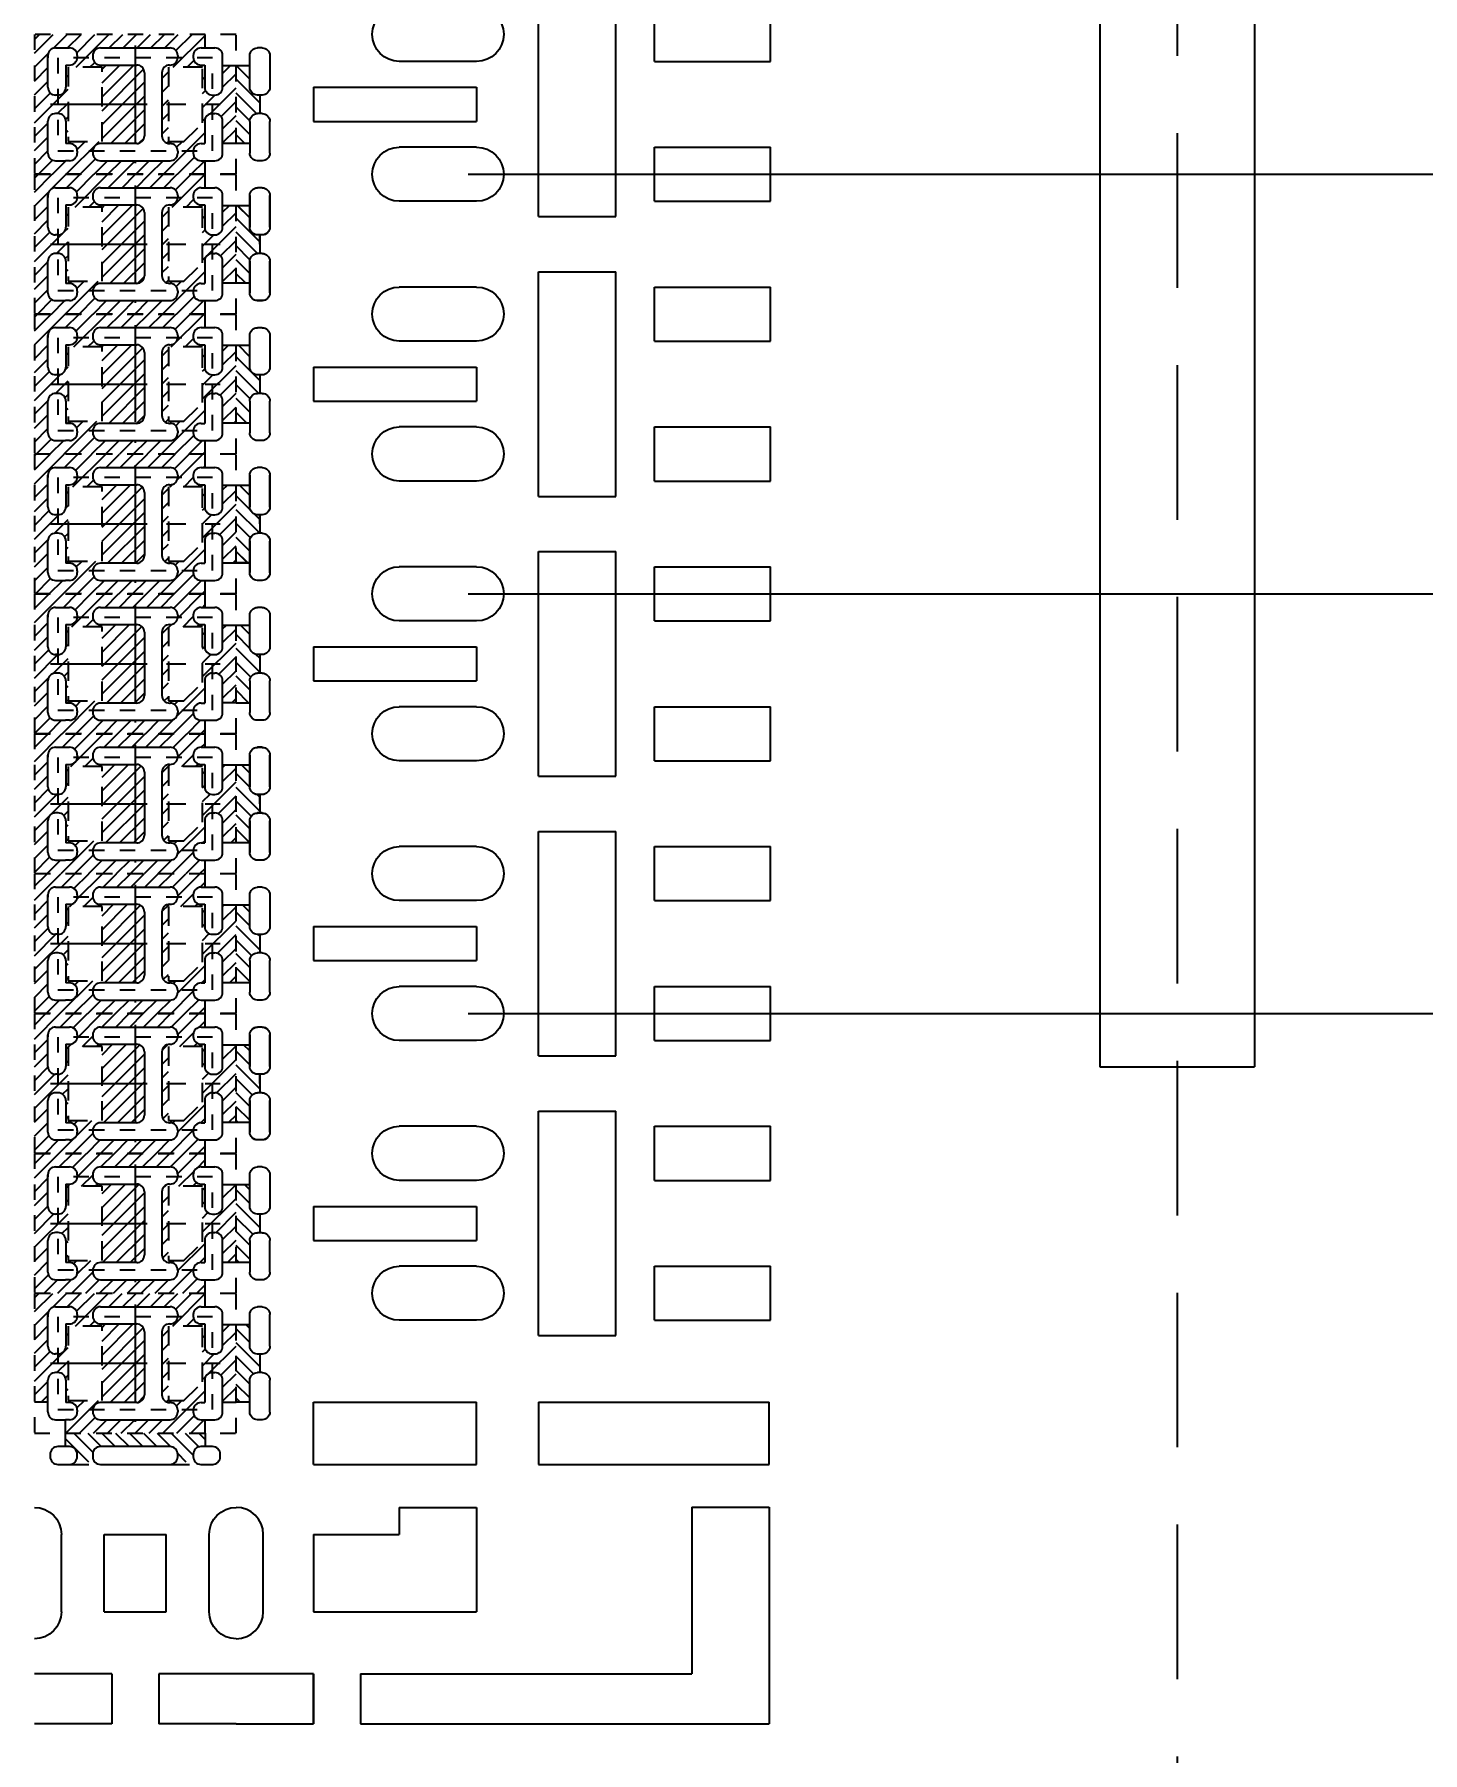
# Model space of a CAD drawing. Extents: x -1398 to -1114, y 27 to 158.
# Drawn here: x -1321.09 to -1312.12, y 64.06 to 75.18 of the extents above; entities that cross this region are included whole.
import ezdxf

# ---------------------------------------------------------------- set-up
doc = ezdxf.new("R2010")
doc.units = 0
doc.header["$LTSCALE"] = 0.5
for name, pattern in [('ACANSTGLM', [3, 2, -1]), ('CENTER', [2, 1.25, -0.25, 0.25, -0.25]), ('HIDDEN', [0.375, 0.25, -0.125]), ('HIDDEN2', [0.1875, 0.125, -0.0625])]:
    doc.linetypes.add(name, pattern=pattern)
for name, color, linetype in [('B', 5, 'Continuous'), ('C', 1, 'CENTER'), ('DIM', 7, 'Continuous'), ('H', 4, 'HIDDEN'), ('hatch', 7, 'CENTER'), ('HATCH O-L', 7, 'HIDDEN2'), ('PACKAGE OL', 51, 'HIDDEN2')]:
    doc.layers.add(name, color=color, linetype=linetype)
doc.styles.get("Standard").update_dxf_attribs({"font": 'ROMANS.SHX'})
doc.dimstyles.new('DIM 1', dxfattribs={"dimtxt": 1.5, "dimasz": 1.5, "dimexe": 1.5, "dimexo": 1.5, "dimgap": 1.5, "dimtad": 0, "dimtih": 1, "dimtoh": 1, "dimdec": 4, "dimzin": 1, "dimdsep": 46, "dimtxsty": 'STANDARD', "dimcen": 1.5, "dimclrd": 256, "dimclre": 256, "dimclrt": 256, "dimadec": 0, "dimazin": 2, "dimtfac": 1, "dimtdec": 4, "dimtmove": 0, "dimatfit": 3, "dimfxl": 1, "dimarcsym": 0})

# ---------------------------------------------------------------- blocks, each defined once
blk = doc.blocks.new('*D23')
at = {"layer": 'Defpoints', "color": 0, "transparency": 16777216}
for p in [(51.758, -773.897), (267.883, -841.147), (273.841, -841.147)]:
    blk.add_point(p, dxfattribs=at)
at = {"layer": 'DIM', "lineweight": -2, "transparency": 16777216}
blk.add_line((269.383, -841.147), (273.841, -841.147), dxfattribs=at)
at = {"layer": 'DIM', "transparency": 16777216, "insert": (279.019, -841.147), "char_height": 1.5, "attachment_point": 5}
blk.add_mtext('67.250', dxfattribs=at)
blk = doc.blocks.new('DFN1006-2L VER BAR')
at = {"layer": 'hatch'}
h = blk.add_hatch(dxfattribs=at)
h.set_pattern_fill('ANSI31', color=256, scale=0.02)
h.set_pattern_definition([(45, (1371.827285, -129.640526), (-0.0449012806, 0.0449012806), [])])
h.paths.add_polyline_path([(2.455, 0.53), (2.367, 0.53), (2.367, 0.389, -0.414214), (2.317, 0.339), (2.302, 0.339), (2.302, 0.219), (2.317, 0.219, -0.414214), (2.367, 0.169), (2.367, 0.028), (2.455, 0.028)])
h.paths.add_polyline_path([(2.455, -0.375), (2.367, -0.375), (2.367, -0.516, -0.414214), (2.317, -0.566), (2.302, -0.566), (2.302, -0.686), (2.317, -0.686, -0.414214), (2.367, -0.736), (2.367, -0.877), (2.455, -0.877)])
h.paths.add_polyline_path([(2.455, -1.28), (2.367, -1.28), (2.367, -1.421, -0.414214), (2.317, -1.471), (2.302, -1.471), (2.302, -1.591), (2.317, -1.591, -0.414214), (2.367, -1.641), (2.367, -1.781), (2.455, -1.781)])
at = {"layer": 'B'}
for p, q in [((2.237, 0.594), (2.237, 0.389)), ((2.287, 0.644), (2.317, 0.644)), ((2.367, 0.594), (2.367, 0.389)), ((2.287, 0.339), (2.317, 0.339)), ((2.302, 0.279), (2.302, 0.339)), ((2.237, 0.169), (2.237, -0.036)), ((2.287, 0.219), (2.317, 0.219)), ((2.367, 0.169), (2.367, -0.036)), ((-0.25, 0.002), (-1, 0.002)), ((-1, -0.348), (-1, 0.002)), ((-0.25, -0.348), (-0.25, 0.002)), ((0, -1.352), (0, 0.1)), ((0.5, 0.1), (0, 0.1)), ((0.5, -1.352), (0.5, 0.1)), ((0.9, 0.002), (1.4, 0.002)), ((2.287, -0.086), (2.317, -0.086)), ((2.237, -0.311), (2.237, -0.516)), ((2.287, -0.261), (2.317, -0.261)), ((2.367, -0.516), (2.367, -0.311)), ((-0.25, -0.348), (-1, -0.348)), ((0.9, -0.348), (1.4, -0.348)), ((1.955, -0.516), (0.9, -0.516)), ((0.9, -0.516), (0.9, -0.736)), ((1.955, -0.516), (1.955, -0.736)), ((2.287, -0.566), (2.317, -0.566)), ((1.955, -0.736), (0.9, -0.736)), ((2.237, -0.941), (2.237, -0.736)), ((2.287, -0.686), (2.317, -0.686)), ((2.367, -0.736), (2.367, -0.941)), ((-1, -1.253), (-1, -0.903)), ((-0.25, -0.903), (-1, -0.903)), ((-0.25, -1.253), (-0.25, -0.903)), ((0.9, -0.903), (1.4, -0.903)), ((2.287, -0.991), (2.317, -0.991)), ((2.237, -1.421), (2.237, -1.216)), ((2.287, -1.166), (2.317, -1.166)), ((2.367, -1.421), (2.367, -1.216)), ((-0.25, -1.253), (-1, -1.253)), ((0.9, -1.253), (1.4, -1.253)), ((0.5, -1.352), (0, -1.352)), ((2.287, -1.471), (2.317, -1.471)), ((2.237, -1.846), (2.237, -1.641)), ((2.287, -1.591), (2.317, -1.591)), ((2.367, -1.846), (2.367, -1.641)), ((2.287, -1.896), (2.317, -1.896))]:
    blk.add_line(p, q, dxfattribs=at)
for centre, radius, start, end in [((2.287, 0.594), 0.05, 90, 180), ((2.317, 0.594), 0.05, 0, 90), ((2.317, 0.594), 0.05, 0, 90), ((2.287, 0.389), 0.05, 180, 270), ((2.317, 0.389), 0.05, 270, 0), ((2.287, 0.169), 0.05, 90, 180), ((2.317, 0.169), 0.05, 0, 90), ((0.9, -0.173), 0.175, 90, 270), ((1.4, -0.173), 0.175, 270, 90), ((2.287, -0.036), 0.05, 180, 270), ((2.317, -0.036), 0.05, 270, 0), ((2.287, -0.311), 0.05, 90, 180), ((2.317, -0.311), 0.05, 0, 90), ((2.287, -0.516), 0.05, 180, 270), ((2.317, -0.516), 0.05, 270, 0), ((2.287, -0.736), 0.05, 90, 180), ((2.317, -0.736), 0.05, 0, 90), ((0.9, -1.078), 0.175, 90, 270), ((1.4, -1.078), 0.175, 270, 90), ((2.287, -0.941), 0.05, 180, 270), ((2.317, -0.941), 0.05, 270, 0), ((2.287, -1.216), 0.05, 90, 180), ((2.317, -1.216), 0.05, 0, 90), ((2.287, -1.421), 0.05, 180, 270), ((2.317, -1.421), 0.05, 270, 0), ((2.287, -1.641), 0.05, 90, 180), ((2.317, -1.641), 0.05, 0, 90), ((2.287, -1.846), 0.05, 180, 270), ((2.317, -1.846), 0.05, 270, 0), ((2.317, -1.846), 0.05, 270, 0)]:
    blk.add_arc(centre, radius, start, end, dxfattribs=at)
at = {"layer": 'H'}
for p, q in [((2.455, 0.53), (2.367, 0.53)), ((2.302, 0.339), (2.302, 0.219)), ((2.455, 0.028), (2.367, 0.028)), ((2.455, -0.375), (2.367, -0.375)), ((2.302, -0.566), (2.302, -0.686)), ((2.455, -0.877), (2.367, -0.877)), ((2.455, -1.28), (2.367, -1.28)), ((2.302, -1.471), (2.302, -1.591)), ((2.455, -1.781), (2.367, -1.781))]:
    blk.add_line(p, q, dxfattribs=at)
blk = doc.blocks.new('DFN1006-2L HOR BAR')
at = {"layer": 'hatch'}
h = blk.add_hatch(dxfattribs=at)
h.set_pattern_fill('ANSI31', color=256, scale=0.02)
h.set_pattern_definition([(45, (24.7912, 6.36839), (-0.04490128, 0.04490128), [])])
edge = h.paths.add_edge_path()
edge.add_line((1.042, -0.292), (0.913, -0.292))
edge.add_arc((0.877, -0.327), 0.05, -8.6269, 44.427, ccw=False)
edge.add_arc((0.877, -0.342), 0.05, -90, 8.6269, ccw=False)
edge.add_line((0.877, -0.392), (0.427, -0.392))
edge.add_arc((0.427, -0.342), 0.05, 171.3731, 270, ccw=False)
edge.add_arc((0.427, -0.327), 0.05, 135.573, 188.6269, ccw=False)
edge.add_line((0.392, -0.292), (0.263, -0.292))
edge.add_arc((0.227, -0.327), 0.05, -90, 44.427, ccw=False)
edge.add_line((0.227, -0.377), (0.2, -0.377))
edge.add_line((0.2, -0.377), (0.2, -0.477))
edge.add_line((0.2, -0.477), (1.105, -0.477))
edge.add_line((1.105, -0.477), (1.105, -0.392))
edge.add_line((1.105, -0.392), (1.077, -0.392))
edge.add_arc((1.077, -0.342), 0.05, 171.3731, 270, ccw=False)
edge.add_arc((1.077, -0.327), 0.05, 135.573, 188.6269, ccw=False)
at = {"layer": 'B'}
for p, q in [((0.5, 1.401), (0, 1.401)), ((0.5, 1.077), (0.5, 1.401)), ((1.305, 1.401), (0.805, 1.401)), ((0.805, 1.077), (0.805, 1.401)), ((0.5, 1.077), (0, 1.077)), ((1.305, 1.077), (0.805, 1.077)), ((0.175, 0.676), (0.175, 0.176)), ((0.452, 0.676), (0.852, 0.676)), ((0.452, 0.676), (0.452, 0.176)), ((0.852, 0.676), (0.852, 0.176)), ((1.13, 0.676), (1.13, 0.176)), ((0.452, 0.176), (0.852, 0.176)), ((0.1, -0.327), (0.1, -0.327)), ((0.277, -0.327), (0.277, -0.327)), ((0.377, -0.327), (0.377, -0.327)), ((1.027, -0.327), (1.027, -0.327))]:
    blk.add_line(p, q, dxfattribs=at)
for points in [[(0.152, -0.277), (0.227, -0.277, -0.414214), (0.277, -0.327), (0.277, -0.342, -0.414214), (0.227, -0.392), (0.152, -0.392, -0.414214), (0.102, -0.342), (0.102, -0.327, -0.414214)], [(0.877, -0.277, -0.414214), (0.927, -0.327), (0.927, -0.327), (0.927, -0.342, -0.414214), (0.877, -0.392), (0.427, -0.392, -0.414214), (0.377, -0.342), (0.377, -0.327, -0.414214), (0.427, -0.277)]]:
    blk.add_lwpolyline(points, format="xyb", close=True, dxfattribs=at)
blk.add_lwpolyline([(1.152, -0.277, -0.414214), (1.202, -0.327), (1.202, -0.342, -0.414214), (1.152, -0.392), (1.077, -0.392, -0.414214), (1.027, -0.342), (1.027, -0.327, -0.414214), (1.077, -0.277), (1.155, -0.277)], format="xyb", dxfattribs=at)
for centre, start, end in [((0, 0.676), 0, 90), ((1.305, 0.676), 90, 180), ((0, 0.176), 270, 0), ((1.305, 0.176), 180, 270)]:
    blk.add_arc(centre, 0.175, start, end, dxfattribs=at)
at = {"layer": 'H'}
for p, q in [((0.227, -0.277), (0.427, -0.277)), ((0.877, -0.277), (1.077, -0.277)), ((1.205, -0.327), (1.205, -0.327)), ((0.2, -0.479), (0.2, -0.392)), ((1.105, -0.479), (1.105, -0.392))]:
    blk.add_line(p, q, dxfattribs=at)
blk = doc.blocks.new('2 L-SIDE CROSS REF')
at = {"layer": 'hatch'}
h = blk.add_hatch(dxfattribs=at)
h.set_pattern_fill('ANSI31', color=256, scale=0.02)
h.set_pattern_definition([(45, (579.96456, -36.8985), (-0.0449012806, 0.0449012806), [])])
h.paths.add_polyline_path([(-0.515, -0.06), (-0.499, -0.06, -0.414214), (-0.449, -0.11), (-0.449, -0.254), (-0.425, -0.254, -0.414214), (-0.375, -0.304), (-0.375, -0.315, -0.414214), (-0.425, -0.365), (-0.452, -0.365), (-0.515, -0.365, -0.414214), (-0.565, -0.315), (-0.565, -0.11, -0.414214)], flags=16)
h.paths.add_polyline_path([(-0.565, 0.11), (-0.565, 0.315, -0.414214), (-0.515, 0.365), (-0.425, 0.365, -0.414214), (-0.375, 0.315), (-0.375, 0.304, -0.414214), (-0.425, 0.254), (-0.449, 0.254), (-0.449, 0.11, -0.414214), (-0.499, 0.06), (-0.515, 0.06, -0.414214)], flags=16)
h.paths.add_polyline_path([(-0.435, 0.24), (-0.215, 0.24), (-0.215, -0.24), (-0.435, -0.24)], flags=16)
h.paths.add_polyline_path([(-0.225, -0.254), (0.009, -0.254, 0.414214), (0.059, -0.204), (0.059, 0.204, 0.414214), (0.009, 0.254), (-0.225, 0.254, -0.414214), (-0.275, 0.304), (-0.275, 0.315, -0.414214), (-0.225, 0.365), (0.225, 0.365, -0.414214), (0.275, 0.315), (0.275, 0.304, -0.414214), (0.225, 0.254), (0.222, 0.254, 0.414214), (0.172, 0.204), (0.172, -0.204, 0.423299), (0.224, -0.254, -0.423025), (0.275, -0.304), (0.275, -0.315, -0.414214), (0.225, -0.365), (-0.225, -0.365, -0.414214), (-0.275, -0.315), (-0.275, -0.304, -0.414214)], flags=16)
h.paths.add_polyline_path([(0.215, 0.24), (0.435, 0.24), (0.435, -0.12), (0.315, -0.24), (0.215, -0.24)], flags=16)
h.paths.add_polyline_path([(0.425, -0.254), (0.449, -0.254), (0.449, -0.11, -0.414214), (0.499, -0.06), (0.515, -0.06, -0.414214), (0.565, -0.11), (0.565, -0.315, -0.414214), (0.515, -0.365), (0.452, -0.365), (0.425, -0.365, -0.414214), (0.375, -0.315), (0.375, -0.304, -0.414214)], flags=16)
h.paths.add_polyline_path([(0.452, -0.452), (0.452, -0.365), (0.515, -0.365, 0.414214), (0.565, -0.315), (0.565, -0.251), (0.652, -0.251), (0.652, 0.251), (0.565, 0.251), (0.565, 0.11, -0.414214), (0.515, 0.06), (0.499, 0.06, -0.414214), (0.449, 0.11), (0.449, 0.254), (0.425, 0.254, -0.414214), (0.375, 0.304), (0.375, 0.315, -0.414214), (0.425, 0.365), (0.452, 0.365), (0.452, 0.452), (-0.652, 0.452), (-0.652, -0.452)])
at = {"layer": 'B'}
for p, q in [((-0.515, 0.365), (-0.425, 0.365)), ((-0.225, 0.365), (0.225, 0.365)), ((0.425, 0.365), (0.515, 0.365)), ((-0.565, 0.11), (-0.565, 0.315)), ((-0.565, 0.315), (-0.565, 0.301)), ((-0.449, 0.254), (-0.449, 0.11)), ((-0.449, 0.254), (-0.425, 0.254)), ((-0.375, 0.315), (-0.375, 0.304)), ((-0.275, 0.315), (-0.275, 0.304)), ((-0.225, 0.254), (0.009, 0.254)), ((0.222, 0.254), (0.225, 0.254)), ((0.275, 0.315), (0.275, 0.304)), ((0.375, 0.315), (0.375, 0.304)), ((0.425, 0.254), (0.449, 0.254)), ((0.449, 0.254), (0.449, 0.11)), ((0.565, 0.11), (0.565, 0.315)), ((0.059, 0.204), (0.059, -0.204)), ((0.172, 0.204), (0.172, -0.204)), ((-0.499, 0.06), (-0.515, 0.06)), ((-0.5, 0.06), (-0.5, 0.06)), ((0.499, 0.06), (0.515, 0.06)), ((0.5, 0.06), (0.5, 0.06)), ((-0.565, -0.315), (-0.565, -0.11)), ((-0.499, -0.06), (-0.515, -0.06)), ((-0.5, -0.06), (-0.5, -0.06)), ((-0.449, -0.11), (-0.449, -0.254)), ((0.449, -0.11), (0.449, -0.254)), ((0.499, -0.06), (0.515, -0.06)), ((0.5, -0.06), (0.5, -0.06)), ((0.565, -0.315), (0.565, -0.11)), ((-0.425, -0.254), (-0.449, -0.254)), ((-0.375, -0.304), (-0.375, -0.315)), ((-0.275, -0.304), (-0.275, -0.315)), ((0.009, -0.254), (-0.225, -0.254)), ((0.222, -0.254), (0.225, -0.254)), ((0.275, -0.304), (0.275, -0.315)), ((0.375, -0.304), (0.375, -0.315)), ((0.425, -0.254), (0.449, -0.254)), ((-0.515, -0.365), (-0.452, -0.365)), ((-0.425, -0.365), (-0.452, -0.365)), ((-0.225, -0.365), (0.225, -0.365)), ((0.425, -0.365), (0.452, -0.365)), ((0.452, -0.365), (0.515, -0.365))]:
    blk.add_line(p, q, dxfattribs=at)
for centre, start, end in [((-0.515, 0.315), 90, 180), ((-0.425, 0.315), 0, 90), ((-0.225, 0.315), 90, 180), ((0.225, 0.315), 0, 90), ((0.425, 0.315), 90, 180), ((0.515, 0.315), 0, 90), ((-0.425, 0.304), 270, 0), ((-0.225, 0.304), 180, 270), ((0.009, 0.204), 0, 90), ((0.222, 0.204), 90, 180), ((0.225, 0.304), 270, 0), ((0.425, 0.304), 180, 270), ((-0.515, 0.11), 180, 270), ((-0.499, 0.11), 270, 0), ((0.499, 0.11), 180, 270), ((0.515, 0.11), 270, 0), ((-0.515, -0.11), 90, 180), ((-0.499, -0.11), 0, 90), ((0.499, -0.11), 90, 180), ((0.515, -0.11), 0, 90), ((0.009, -0.204), 270, 0), ((0.222, -0.204), 180, 270), ((-0.515, -0.315), 180, 270), ((-0.425, -0.304), 0, 90), ((-0.425, -0.315), 270, 0), ((-0.225, -0.304), 90, 180), ((-0.225, -0.315), 180, 270), ((0.225, -0.304), 0, 90), ((0.225, -0.315), 270, 0), ((0.425, -0.304), 90, 180), ((0.425, -0.315), 180, 270), ((0.515, -0.315), 270, 0)]:
    blk.add_arc(centre, 0.05, start, end, dxfattribs=at)
at = {"layer": 'C'}
for p, q in [((0, 0.38), (0, -0.38)), ((-0.548, 0), (0.548, 0))]:
    blk.add_line(p, q, dxfattribs=at)
at = {"layer": 'H', "color": 6}
for p, q in [((0.452, 0.365), (0.452, 0.452)), ((0.565, 0.251), (0.652, 0.251)), ((0.565, -0.251), (0.652, -0.251)), ((0.452, -0.452), (0.452, -0.365))]:
    blk.add_line(p, q, dxfattribs=at)
at = {"layer": 'H'}
for points in [[(-0.215, -0.24), (-0.215, 0.24), (-0.435, 0.24), (-0.435, -0.24)], [(0.315, -0.24), (0.435, -0.12), (0.435, 0.24), (0.215, 0.24), (0.215, -0.24)]]:
    blk.add_lwpolyline(points, close=True, dxfattribs=at)
at = {"layer": 'HATCH O-L'}
blk.add_lwpolyline([(-0.652, 0.452), (-0.652, -0.452), (0.652, -0.452), (0.652, 0.452), (-0.652, 0.452)], dxfattribs=at)
at = {"layer": 'PACKAGE OL'}
blk.add_lwpolyline([(0.5, -0.3), (0.5, 0.3), (-0.5, 0.3), (-0.5, -0.3)], close=True, dxfattribs=at)
blk = doc.blocks.new('3 LOWER R- CROSS REF')
at = {"layer": 'hatch'}
h = blk.add_hatch(dxfattribs=at)
h.set_pattern_fill('ANSI31', color=256, scale=0.02)
h.set_pattern_definition([(45, (579.97949, -34.4261), (-0.0449012806, 0.0449012806), [])])
h.paths.add_polyline_path([(-0.652, 0.452), (-0.652, -0.251), (-0.565, -0.251), (-0.565, -0.11, -0.414214), (-0.515, -0.06), (-0.499, -0.06, -0.414214), (-0.449, -0.11), (-0.449, -0.254), (-0.425, -0.254, -0.414214), (-0.375, -0.304), (-0.375, -0.315, -0.414214), (-0.425, -0.365), (-0.452, -0.365), (-0.452, -0.452), (0.452, -0.452), (0.452, -0.365), (0.425, -0.365, -0.414214), (0.375, -0.315), (0.375, -0.304, -0.414214), (0.425, -0.254), (0.449, -0.254), (0.449, -0.11, -0.414214), (0.499, -0.06), (0.515, -0.06, -0.414214), (0.565, -0.11), (0.565, -0.251), (0.652, -0.251), (0.652, 0.251), (0.565, 0.251), (0.565, 0.11, -0.414214), (0.515, 0.06), (0.499, 0.06, -0.414214), (0.449, 0.11), (0.449, 0.254), (0.425, 0.254, -0.414214), (0.375, 0.304), (0.375, 0.315, -0.414214), (0.425, 0.365), (0.452, 0.365), (0.452, 0.452)])
h.paths.add_polyline_path([(-0.375, 0.315), (-0.375, 0.304, -0.414214), (-0.425, 0.254), (-0.449, 0.254), (-0.449, 0.11, -0.414214), (-0.499, 0.06), (-0.515, 0.06, -0.414214), (-0.565, 0.11), (-0.565, 0.315, -0.414214), (-0.515, 0.365), (-0.425, 0.365, -0.414214)], flags=16)
h.paths.add_polyline_path([(-0.225, 0.365), (0.225, 0.365, -0.414214), (0.275, 0.315), (0.275, 0.304, -0.414214), (0.225, 0.254), (0.222, 0.254, 0.414214), (0.172, 0.204), (0.172, -0.204, 0.423299), (0.224, -0.254, -0.423025), (0.275, -0.304), (0.275, -0.315, -0.414214), (0.225, -0.365), (-0.225, -0.365, -0.414214), (-0.275, -0.315), (-0.275, -0.304, -0.414214), (-0.225, -0.254), (0.009, -0.254, 0.414214), (0.059, -0.204), (0.059, 0.204, 0.414214), (0.009, 0.254), (-0.225, 0.254, -0.414214), (-0.275, 0.304), (-0.275, 0.315, -0.414214)], flags=16)
h.paths.add_polyline_path([(-0.215, 0.24), (-0.215, -0.24), (-0.435, -0.24), (-0.435, 0.24)], flags=16)
h.paths.add_polyline_path([(0.215, 0.24), (0.435, 0.24), (0.435, -0.12), (0.315, -0.24), (0.215, -0.24)], flags=16)
at = {"layer": 'B'}
for p, q in [((-0.515, 0.365), (-0.425, 0.365)), ((-0.225, 0.365), (0.225, 0.365)), ((0.425, 0.365), (0.515, 0.365)), ((-0.565, 0.11), (-0.565, 0.315)), ((-0.565, 0.315), (-0.565, 0.301)), ((-0.449, 0.254), (-0.449, 0.11)), ((-0.449, 0.254), (-0.425, 0.254)), ((-0.375, 0.315), (-0.375, 0.304)), ((-0.275, 0.315), (-0.275, 0.304)), ((-0.225, 0.254), (0.009, 0.254)), ((0.222, 0.254), (0.225, 0.254)), ((0.275, 0.315), (0.275, 0.304)), ((0.375, 0.315), (0.375, 0.304)), ((0.425, 0.254), (0.449, 0.254)), ((0.449, 0.254), (0.449, 0.11)), ((0.565, 0.11), (0.565, 0.315)), ((0.059, 0.204), (0.059, -0.204)), ((0.172, 0.204), (0.172, -0.204)), ((-0.499, 0.06), (-0.515, 0.06)), ((-0.5, 0.06), (-0.5, 0.06)), ((0.499, 0.06), (0.515, 0.06)), ((0.5, 0.06), (0.5, 0.06)), ((-0.565, -0.315), (-0.565, -0.11)), ((-0.499, -0.06), (-0.515, -0.06)), ((-0.5, -0.06), (-0.5, -0.06)), ((-0.449, -0.11), (-0.449, -0.254)), ((0.449, -0.11), (0.449, -0.254)), ((0.499, -0.06), (0.515, -0.06)), ((0.5, -0.06), (0.5, -0.06)), ((0.565, -0.315), (0.565, -0.11)), ((-0.425, -0.254), (-0.449, -0.254)), ((-0.375, -0.304), (-0.375, -0.315)), ((-0.275, -0.304), (-0.275, -0.315)), ((0.009, -0.254), (-0.225, -0.254)), ((0.222, -0.254), (0.225, -0.254)), ((0.275, -0.304), (0.275, -0.315)), ((0.375, -0.304), (0.375, -0.315)), ((0.425, -0.254), (0.449, -0.254)), ((-0.515, -0.365), (-0.452, -0.365)), ((-0.425, -0.365), (-0.452, -0.365)), ((-0.225, -0.365), (0.225, -0.365)), ((0.425, -0.365), (0.452, -0.365)), ((0.452, -0.365), (0.515, -0.365))]:
    blk.add_line(p, q, dxfattribs=at)
for centre, start, end in [((-0.515, 0.315), 90, 180), ((-0.425, 0.315), 0, 90), ((-0.225, 0.315), 90, 180), ((0.225, 0.315), 0, 90), ((0.425, 0.315), 90, 180), ((0.515, 0.315), 0, 90), ((-0.425, 0.304), 270, 0), ((-0.225, 0.304), 180, 270), ((0.009, 0.204), 0, 90), ((0.222, 0.204), 90, 180), ((0.225, 0.304), 270, 0), ((0.425, 0.304), 180, 270), ((-0.515, 0.11), 180, 270), ((-0.499, 0.11), 270, 0), ((0.499, 0.11), 180, 270), ((0.515, 0.11), 270, 0), ((-0.515, -0.11), 90, 180), ((-0.499, -0.11), 0, 90), ((0.499, -0.11), 90, 180), ((0.515, -0.11), 0, 90), ((0.009, -0.204), 270, 0), ((0.222, -0.204), 180, 270), ((-0.515, -0.315), 180, 270), ((-0.425, -0.304), 0, 90), ((-0.425, -0.315), 270, 0), ((-0.225, -0.304), 90, 180), ((-0.225, -0.315), 180, 270), ((0.225, -0.304), 0, 90), ((0.225, -0.315), 270, 0), ((0.425, -0.304), 90, 180), ((0.425, -0.315), 180, 270), ((0.515, -0.315), 270, 0)]:
    blk.add_arc(centre, 0.05, start, end, dxfattribs=at)
at = {"layer": 'C'}
for p, q in [((0, 0.38), (0, -0.38)), ((-0.548, 0), (0.548, 0))]:
    blk.add_line(p, q, dxfattribs=at)
at = {"layer": 'H', "color": 6}
for p, q in [((0.452, 0.365), (0.452, 0.452)), ((0.565, 0.251), (0.652, 0.251)), ((-0.565, -0.251), (-0.652, -0.251)), ((0.565, -0.251), (0.652, -0.251)), ((-0.452, -0.452), (-0.452, -0.365)), ((0.452, -0.452), (0.452, -0.365))]:
    blk.add_line(p, q, dxfattribs=at)
at = {"layer": 'H'}
for points in [[(-0.215, -0.24), (-0.215, 0.24), (-0.435, 0.24), (-0.435, -0.24)], [(0.315, -0.24), (0.435, -0.12), (0.435, 0.24), (0.215, 0.24), (0.215, -0.24)]]:
    blk.add_lwpolyline(points, close=True, dxfattribs=at)
at = {"layer": 'HATCH O-L'}
blk.add_lwpolyline([(-0.652, 0.452), (-0.652, -0.452), (0.652, -0.452), (0.652, 0.452), (-0.652, 0.452)], dxfattribs=at)
at = {"layer": 'PACKAGE OL'}
blk.add_lwpolyline([(0.5, -0.3), (0.5, 0.3), (-0.5, 0.3), (-0.5, -0.3)], close=True, dxfattribs=at)
blk = doc.blocks.new('*D94')
at = {"lineweight": -2, "transparency": 16777216}
blk.add_line((-1318.29, 74.274), (-1311.058, 74.274), dxfattribs=at)
at = {"layer": 'Defpoints', "color": 0, "transparency": 16777216}
for p in [(-1344.581, 135.752), (-1319.79, 74.274), (-1311.058, 74.274)]:
    blk.add_point(p, dxfattribs=at)
at = {"transparency": 16777216, "insert": (-1305.165, 74.274), "char_height": 1.5, "attachment_point": 5}
blk.add_mtext('61.4772', dxfattribs=at)
blk = doc.blocks.new('*D95')
at = {"lineweight": -2, "transparency": 16777216}
blk.add_line((-1318.29, 71.56), (-1311.099, 71.56), dxfattribs=at)
at = {"layer": 'Defpoints', "color": 0, "transparency": 16777216}
for p in [(-1344.581, 135.752), (-1319.79, 71.56), (-1311.099, 71.56)]:
    blk.add_point(p, dxfattribs=at)
at = {"transparency": 16777216, "insert": (-1305.206, 71.56), "char_height": 1.5, "attachment_point": 5}
blk.add_mtext('64.1916', dxfattribs=at)
blk = doc.blocks.new('*D96')
at = {"lineweight": -2, "transparency": 16777216}
blk.add_line((-1318.29, 68.846), (-1311.05, 68.846), dxfattribs=at)
at = {"layer": 'Defpoints', "color": 0, "transparency": 16777216}
for p in [(-1344.581, 135.752), (-1319.79, 68.846), (-1311.05, 68.846)]:
    blk.add_point(p, dxfattribs=at)
at = {"transparency": 16777216, "insert": (-1305.157, 68.846), "char_height": 1.5, "attachment_point": 5}
blk.add_mtext('66.9060', dxfattribs=at)

msp = doc.modelspace()

# ---------------------------------------------------------------- linework, layer by layer
at = {"layer": 'B'}
for p, q in [((-1314.20629, 84.50152), (-1314.20629, 68.50152)), ((-1313.20629, 84.50152), (-1313.20629, 68.50152)), ((-1314.20629, 68.50152), (-1313.20629, 68.50152)), ((-1319.29009, 66.33271), (-1318.23529, 66.33271)), ((-1319.29009, 65.92953), (-1319.29009, 66.33271)), ((-1318.23529, 65.92953), (-1318.23529, 66.33271)), ((-1317.83529, 66.33271), (-1316.34329, 66.33271)), ((-1317.83529, 66.33271), (-1317.83529, 65.92953)), ((-1316.34329, 65.92953), (-1316.34329, 66.33271)), ((-1319.29009, 65.92953), (-1318.23529, 65.92953)), ((-1317.83529, 65.92953), (-1316.34329, 65.92953)), ((-1318.73529, 65.65132), (-1318.23529, 65.65132)), ((-1318.73529, 65.65132), (-1318.73529, 65.47632)), ((-1318.23529, 65.65132), (-1318.23529, 64.97632)), ((-1316.84329, 65.6521), (-1316.84329, 64.57548)), ((-1316.84329, 65.6521), (-1316.34329, 65.6521)), ((-1316.34329, 65.6521), (-1316.34329, 64.25152)), ((-1319.61509, 64.97632), (-1319.61509, 65.47632)), ((-1319.29009, 65.47632), (-1318.73529, 65.47632)), ((-1319.29009, 65.47632), (-1319.29009, 64.97632)), ((-1319.29009, 64.97632), (-1318.23529, 64.97632)), ((-1319.29009, 64.57548), (-1319.79009, 64.57548)), ((-1319.29009, 64.57548), (-1319.79009, 64.57548)), ((-1319.29009, 64.57548), (-1319.29009, 64.25152)), ((-1319.29009, 64.25152), (-1319.29009, 64.57548)), ((-1318.98529, 64.57548), (-1316.84329, 64.57548)), ((-1318.98529, 64.57548), (-1318.98529, 64.25152)), ((-1319.79009, 64.25152), (-1319.29009, 64.25152)), ((-1318.98529, 64.25152), (-1316.34329, 64.25152))]:
    msp.add_line(p, q, dxfattribs=at)
for centre, start, end in [((-1319.79009, 65.47632), 0, 90), ((-1319.79009, 64.97632), 270, 0)]:
    msp.add_arc(centre, 0.175, start, end, dxfattribs=at)
at = {"layer": 'DIM', "linetype": 'ACANSTGLM'}
msp.add_lwpolyline([(-1381.23564, 139.04005), (-1313.70629, 139.04005), (-1313.70629, 57.04973), (-1381.23564, 57.04973)], close=True, dxfattribs=at)

# ---------------------------------------------------------------- block references
at = {"xscale": -1}
for p in [(-1317.33529, 75.35253), (-1317.33529, 73.54293), (-1317.33529, 71.73333), (-1317.33529, 69.92373), (-1317.33529, 68.11413)]:
    msp.add_blockref('DFN1006-2L VER BAR', p, dxfattribs=at)
at = {"xscale": -1, "rotation": 180}
msp.add_blockref('DFN1006-2L HOR BAR', (-1321.09489, 65.6521), dxfattribs=at)
at = {"layer": 'hatch'}
for name, p in [('2 L-SIDE CROSS REF', (-1320.44249, 74.72672)), ('2 L-SIDE CROSS REF', (-1320.44249, 73.82192)), ('2 L-SIDE CROSS REF', (-1320.44249, 72.91712)), ('2 L-SIDE CROSS REF', (-1320.44249, 72.01232)), ('2 L-SIDE CROSS REF', (-1320.44249, 71.10752)), ('2 L-SIDE CROSS REF', (-1320.44249, 70.20272)), ('2 L-SIDE CROSS REF', (-1320.44249, 69.29792)), ('2 L-SIDE CROSS REF', (-1320.44249, 68.39312)), ('2 L-SIDE CROSS REF', (-1320.44249, 67.48832)), ('3 LOWER R- CROSS REF', (-1320.44249, 66.58352))]:
    msp.add_blockref(name, p, dxfattribs=at)

# ---------------------------------------------------------------- dimensions: what is measured, and where the dimension line sits
for feature_location, offset, picture, middle in [((-1319.79009, 74.27432), (8.73178, 0), '*D94', (-1305.16545, 74.27432)), ((-1319.79009, 71.55992), (8.69082, 0), '*D95', (-1305.20641, 71.55992)), ((-1319.79009, 68.84552), (8.7398, 0), '*D96', (-1305.15743, 68.84552))]:
    dim = msp.add_ordinate_dim(feature_location=feature_location, offset=offset, dtype=0, origin=(-1344.58129, 135.75152), dimstyle='DIM 1')
    dim.commit()
    dim.dimension.update_dxf_attribs({"geometry": picture, "text_midpoint": middle})
at = {"layer": 'DIM'}
dim = msp.add_ordinate_dim(feature_location=(-1128.45629, 68.50152), offset=(5.95813, 0), dtype=0, origin=(-1344.58129, 135.75152), dimstyle='DIM 1', override={"dimdec": 3}, dxfattribs=at)
dim.commit()
dim.dimension.update_dxf_attribs({"geometry": '*D23', "text_midpoint": (-1117.31959, 68.50152), "insert": (-1396.33888, 909.64805)})

doc.saveas('drawing.dxf')
